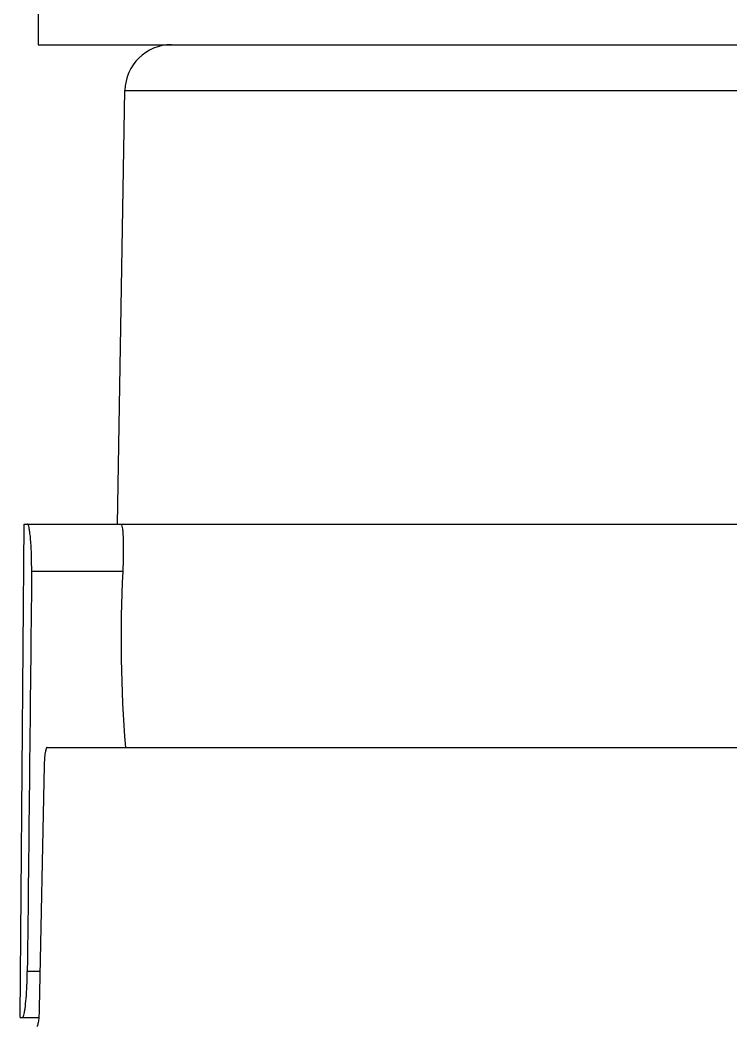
# Model space of a CAD drawing. Header units: millimetres. Extents: x 3170 to 4290, y 966 to 1416.
# Drawn here: x 3971.99 to 3979.63, y 984.13 to 994.9 of the extents above; entities that cross this region are included whole.
import ezdxf

# ---------------------------------------------------------------- set-up
doc = ezdxf.new("R2010")
doc.units = ezdxf.units.MM
doc.header["$LTSCALE"] = 0.1
doc.layers.add('AUSFORMSCHRAEGEN', color=7, linetype='Continuous')
doc.layers.add('RUNDUNGEN', color=7, linetype='Continuous')

msp = doc.modelspace()

# ---------------------------------------------------------------- linework, layer by layer
at = {"color": 7, "linetype": 'Continuous'}
for p, q in [((3972.187, 995.131), (3972.187, 994.631)), ((3972.187, 994.631), (3995.187, 994.631))]:
    msp.add_line(p, q, dxfattribs=at)
at = {"layer": 'AUSFORMSCHRAEGEN', "color": 7, "linetype": 'Continuous'}
for p, q in [((3973.037, 989.481), (3973.118, 994.14)), ((3971.991, 984.181), (3972.037, 989.481))]:
    msp.add_line(p, q, dxfattribs=at)
at = {"layer": 'RUNDUNGEN', "color": 9, "linetype": 'Continuous'}
for p, q in [((3973.118, 994.14), (3980.338, 994.14)), ((3972.116, 988.973), (3973.095, 988.973)), ((3972.206, 984.673), (3972.069, 984.673))]:
    msp.add_line(p, q, dxfattribs=at)
at = {"layer": 'RUNDUNGEN', "color": 7, "linetype": 'Continuous'}
for p, q in [((3972.037, 989.481), (3980.374, 989.481)), ((3972.282, 987.081), (3983.687, 987.081)), ((3972.25, 986.885), (3972.198, 984.278)), ((3971.991, 984.181), (3972.193, 984.181))]:
    msp.add_line(p, q, dxfattribs=at)
for centre, radius, start, end in [((3973.618, 994.131), 0.5, 90, 179), ((3987.376, 988.249), 14.3, 177.099, 184.6833)]:
    msp.add_arc(centre, radius, start, end, dxfattribs=at)
msp.add_ellipse((3983.687, 437.65), major_axis=(0, 943.323), ratio=0.015117, start_param=0.946597, end_param=0.952204, dxfattribs=at)
for points, knots in [([(3972.116, 988.973), (3972.116, 989.006), (3972.116, 989.07), (3972.114, 989.165), (3972.11, 989.251), (3972.104, 989.328), (3972.097, 989.39), (3972.089, 989.437), (3972.082, 989.465), (3972.076, 989.478), (3972.073, 989.481), (3972.071, 989.481)], [0, 0, 0, 0, 0.192178, 0.377824, 0.549061, 0.699471, 0.823427, 0.916242, 0.97481, 0.991073, 1, 1, 1, 1]), ([(3973.074, 989.481), (3973.076, 989.481), (3973.08, 989.478), (3973.085, 989.465), (3973.091, 989.437), (3973.096, 989.39), (3973.099, 989.327), (3973.101, 989.251), (3973.101, 989.164), (3973.099, 989.07), (3973.096, 989.006), (3973.095, 988.973)], [0, 0, 0, 0, 0.009238, 0.025362, 0.083414, 0.175813, 0.299588, 0.450146, 0.621618, 0.807439, 1, 1, 1, 1]), ([(3972.282, 987.081), (3972.28, 987.081), (3972.274, 987.076), (3972.267, 987.057), (3972.259, 987.018), (3972.253, 986.957), (3972.25, 986.91), (3972.25, 986.885)], [0, 0, 0, 0, 0.034321, 0.095504, 0.309482, 0.625637, 1, 1, 1, 1]), ([(3972.031, 984.205), (3972.034, 984.215), (3972.039, 984.238), (3972.048, 984.297), (3972.058, 984.392), (3972.066, 984.525), (3972.069, 984.622), (3972.069, 984.673)], [0, 0, 0, 0, 0.063943, 0.150318, 0.382307, 0.674719, 1, 1, 1, 1]), ([(3972.019, 984.181), (3972.02, 984.181), (3972.023, 984.183), (3972.027, 984.191), (3972.03, 984.199), (3972.031, 984.205)], [0, 0, 0, 0, 0.115425, 0.311322, 1, 1, 1, 1]), ([(3972.198, 984.278), (3972.197, 984.253), (3972.195, 984.206), (3972.19, 984.151), (3972.184, 984.116), (3972.18, 984.098), (3972.176, 984.087), (3972.172, 984.081), (3972.17, 984.081)], [0, 0, 0, 0, 0.377343, 0.696096, 0.81882, 0.91122, 0.970906, 1, 1, 1, 1])]:
    msp.add_open_spline(points, degree=3, knots=knots, dxfattribs=at)

doc.saveas('drawing.dxf')
